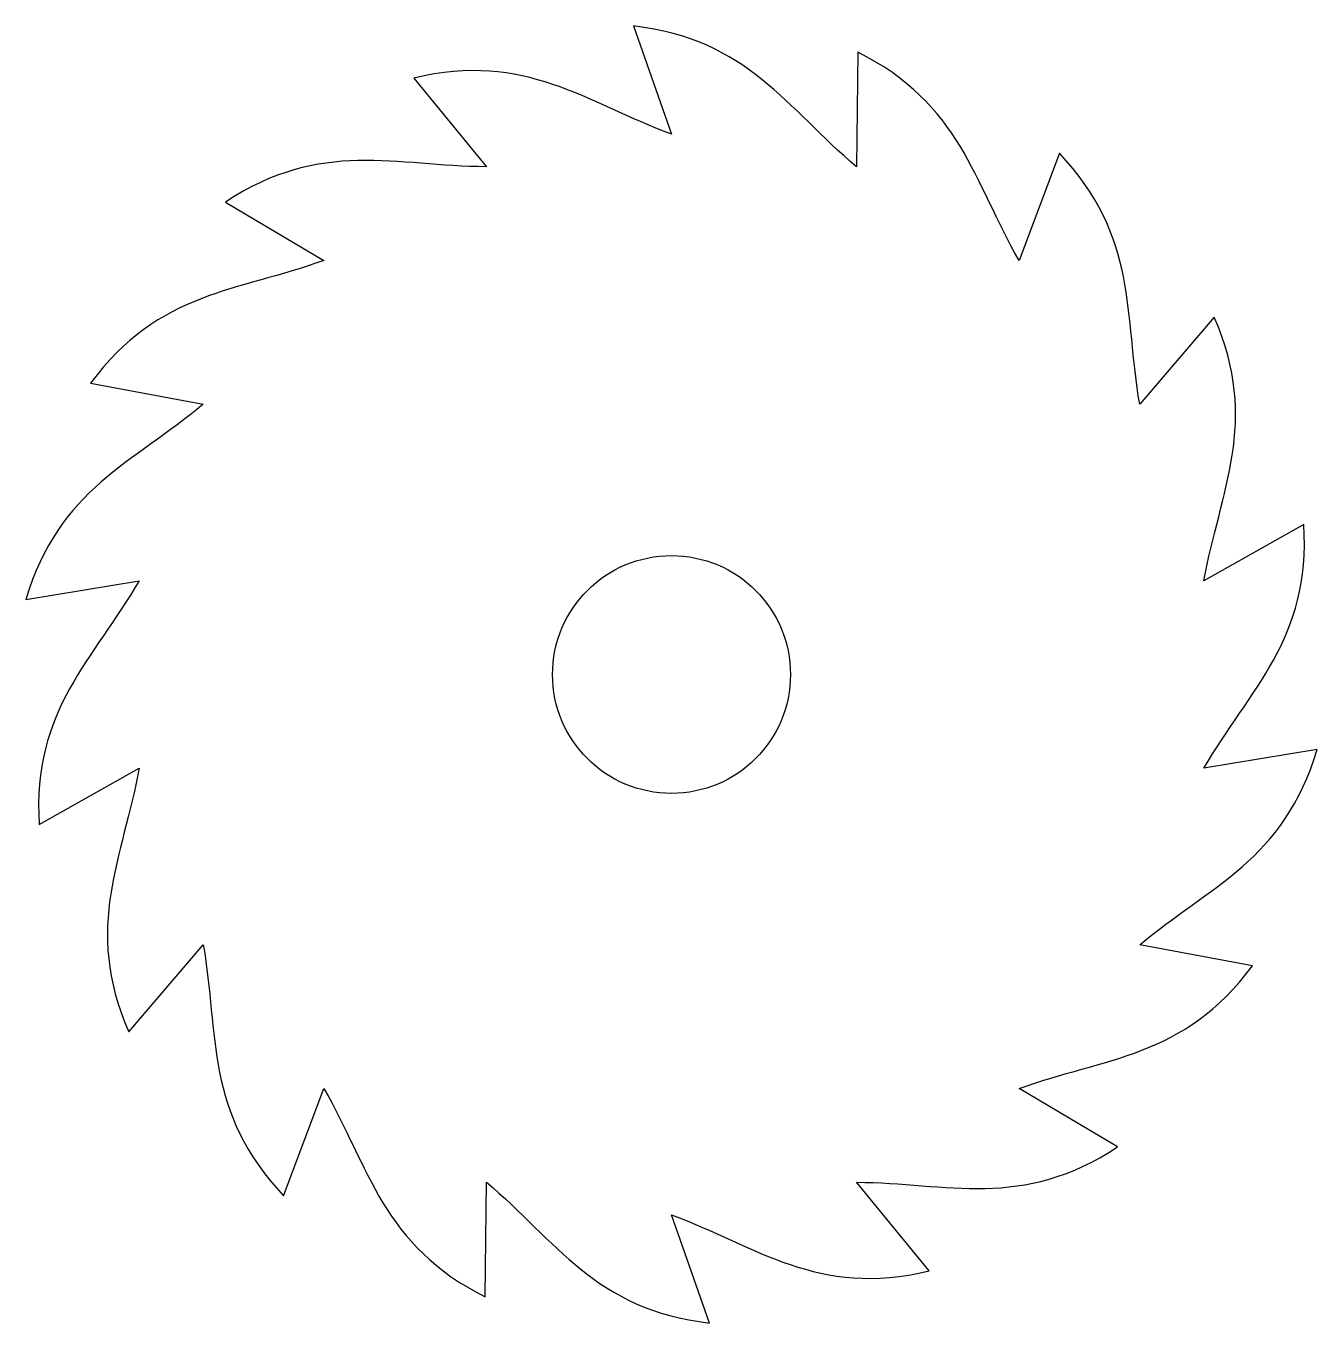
# Model space of a CAD drawing. Header units: millimetres. Extents: x -6 to 6, y -6 to 6.
import ezdxf

# ---------------------------------------------------------------- set-up
doc = ezdxf.new("R2010")
doc.units = ezdxf.units.MM

msp = doc.modelspace()

# ---------------------------------------------------------------- linework, layer by layer
at = {"color": 7, "linetype": 'Continuous', "lineweight": 25}
for p, q in [((-0.352, 6), (0, 5)), ((1.722, 5.758), (1.71, 4.698)), ((-2.383, 5.518), (-1.71, 4.698)), ((3.587, 4.822), (3.214, 3.83)), ((-4.126, 4.37), (-3.214, 3.83)), ((5.02, 3.305), (4.33, 2.5)), ((-5.372, 2.695), (-4.33, 2.5)), ((5.848, 1.388), (4.924, 0.868)), ((-5.97, 0.695), (-4.924, 0.868)), ((5.97, -0.695), (4.924, -0.868)), ((-5.848, -1.388), (-4.924, -0.868)), ((-5.02, -3.305), (-4.33, -2.5)), ((5.372, -2.695), (4.33, -2.5)), ((-3.587, -4.822), (-3.214, -3.83)), ((4.126, -4.37), (3.214, -3.83)), ((-1.722, -5.758), (-1.71, -4.698)), ((2.383, -5.518), (1.71, -4.698)), ((0.352, -6), (0, -5))]:
    msp.add_line(p, q, dxfattribs=at)
msp.add_circle((0, 0), 1.1, dxfattribs=at)
for points in [[(1.71, 4.698), (1.069, 5.237), (0.706, 5.878), (-0.352, 6)], [(0, 5), (-0.787, 5.287), (-1.347, 5.765), (-2.383, 5.518)], [(3.214, 3.83), (2.796, 4.556), (2.674, 5.282), (1.722, 5.758)], [(-1.71, 4.698), (-2.548, 4.699), (-3.238, 4.957), (-4.126, 4.37)], [(4.33, 2.5), (4.185, 3.325), (4.32, 4.049), (3.587, 4.822)], [(-3.214, 3.83), (-4.001, 3.544), (-4.738, 3.551), (-5.372, 2.695)], [(4.924, 0.868), (5.07, 1.693), (5.444, 2.328), (5.02, 3.305)], [(-4.33, 2.5), (-4.972, 1.962), (-5.666, 1.716), (-5.97, 0.695)], [(4.924, -0.868), (5.343, -0.143), (5.912, 0.325), (5.848, 1.388)], [(-4.924, 0.868), (-5.343, 0.143), (-5.912, -0.325), (-5.848, -1.388)], [(4.33, -2.5), (4.972, -1.962), (5.666, -1.716), (5.97, -0.695)], [(-4.924, -0.868), (-5.07, -1.693), (-5.444, -2.328), (-5.02, -3.305)], [(-4.33, -2.5), (-4.185, -3.325), (-4.32, -4.049), (-3.587, -4.822)], [(3.214, -3.83), (4.001, -3.544), (4.738, -3.551), (5.372, -2.695)], [(-3.214, -3.83), (-2.796, -4.556), (-2.674, -5.282), (-1.722, -5.758)], [(1.71, -4.698), (2.548, -4.699), (3.238, -4.957), (4.126, -4.37)], [(-1.71, -4.698), (-1.069, -5.237), (-0.706, -5.878), (0.352, -6)], [(0, -5), (0.787, -5.287), (1.347, -5.765), (2.383, -5.518)]]:
    msp.add_open_spline(points, degree=3, dxfattribs=at)

doc.saveas('drawing.dxf')
